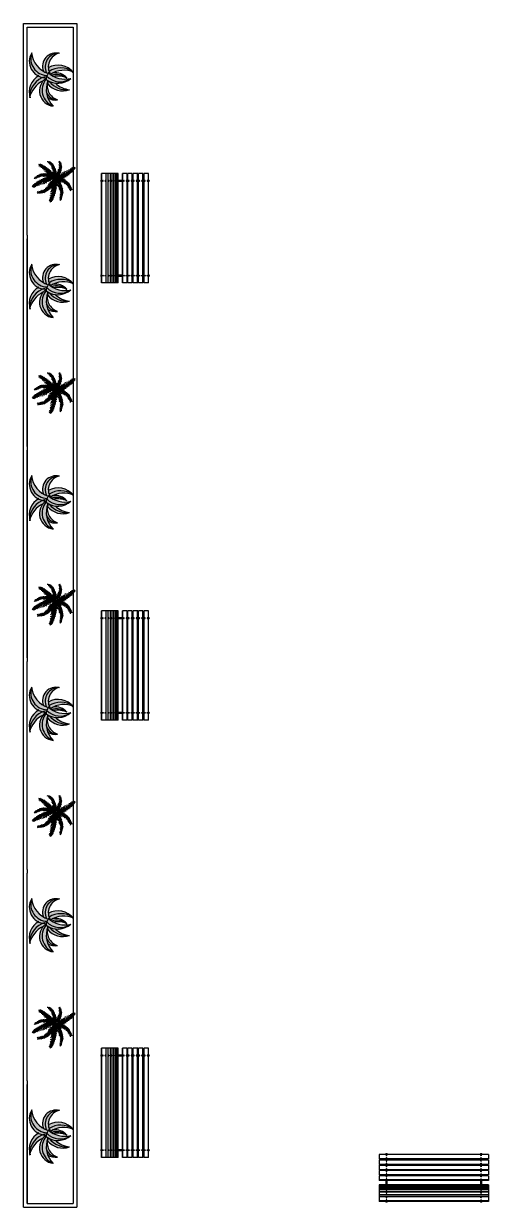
# Model space of a CAD drawing. Header units: millimetres. Extents: x 2667 to 2848, y -1 to 1765.
# Drawn here: x 2701.95 to 2708.34, y 1686.42 to 1702.66 of the extents above; entities that cross this region are included whole.
import ezdxf

# ---------------------------------------------------------------- set-up
doc = ezdxf.new("R2010")
doc.units = ezdxf.units.MM
for name, color, linetype in [('CINZA', 8, 'Continuous'), ('madera', 34, 'Continuous'), ('P_LMCT', 8, 'Continuous'), ('PAREDE', 7, 'Continuous'), ('VEGETACAO', 3, 'Continuous')]:
    doc.layers.add(name, color=color, linetype=linetype)
doc.layers.add('LAMAPARA', color=142, linetype='Continuous', lineweight=5)

# ---------------------------------------------------------------- blocks, each defined once
blk = doc.blocks.new('COQUEIRO')
at = {"layer": 'VEGETACAO', "color": 3, "linetype": 'Continuous'}
blk.add_circle((0.049, -0.162), 0.00953, dxfattribs=at)
for centre, radius, start, end in [((-0.273, 0.458), 0.126, 185.1349, 217.5259), ((-0.209, 0.448), 0.193, 198.128, 215.9464), ((-0.318, 0.364), 0.0712, 188.0675, 242.1386), ((0.094, 0.463), 0.476, 182.9668, 259.2216), ((-0.215, 0.363), 0.16, 147.4511, 171.1195), ((-0.235, 0.333), 0.131, 143.0351, 174.9902), ((-0.23, 0.309), 0.12, 146.9211, 187.0151), ((-0.204, 0.277), 0.13, 151.2763, 189.7632), ((-0.299, 0.331), 0.215, 52.6629, 75.7817), ((-0.259, 0.482), 0.0892, 38.1006, 73.5521), ((-0.297, 0.267), 0.246, 51.4822, 73.9367), ((-0.284, 0.512), 0.0956, 18.0047, 51.1933), ((-0.263, 0.278), 0.194, 39.1625, 73.1299), ((-0.285, 0.513), 0.111, 0.6626, 37.5314), ((-1.168, -0.101), 1.168, 3.5835, 33.6794), ((-0.27, 0.17), 0.26, 46.8609, 72.9794), ((-0.219, 0.184), 0.185, 37.8311, 75.0496), ((-0.254, 0.492), 0.105, 349.125, 34.4798), ((-0.267, 0.444), 0.149, 349.0829, 34.1136), ((-0.298, 0.41), 0.204, 347.9478, 21.0006), ((-0.332, 0.373), 0.261, 347.4771, 14.0082), ((-0.322, 0.333), 0.276, 343.6236, 11.7485), ((-0.44, 0.277), 0.415, 346.7497, 9.4474), ((0.741, 1.47), 1.208, 231.9861, 234.0507), ((-0.313, 0.264), 0.414, 318.8188, 35.0736), ((-0.048, 0.361), 0.139, 46.9209, 70.5892), ((-0.508, 0.869), 1.015, 300.1574, 330.2533), ((-0.055, 0.47), 0.0894, 12.9337, 47.4601), ((-0.018, 0.352), 0.114, 43.0502, 75.0053), ((-0.008, 0.332), 0.104, 31.0253, 71.1192), ((-0.059, 0.457), 0.109, 0.5145, 32.9054), ((-0.009, 0.296), 0.113, 28.2771, 66.7641), ((-0.038, 0.255), 0.146, 22.9804, 51.906), ((-0.097, 0.416), 0.167, 2.0939, 19.9124), ((-0.04, 0.229), 0.144, 15.0306, 45.3023), ((0.023, 0.417), 0.062, 335.9018, 29.9729), ((-0.023, 0.389), 0.117, 343.0876, 17.2837), ((0.011, 0.368), 0.0962, 332.732, 19.9602), ((-0.051, 0.35), 0.168, 333.0524, 10.23), ((-0.081, 0.334), 0.206, 330.8344, 359.7063), ((0.138, 0.313), 0.169, 335.7364, 9.7039), ((0.116, 0.335), 0.214, 348.0561, 10.5106), ((0.308, 0.389), 0.0913, 285.6989, 331.0537), ((0.166, 0.362), 0.187, 349.2369, 12.3557), ((0.312, 0.421), 0.0966, 297.2365, 334.1054), ((0.298, 0.389), 0.0776, 334.6746, 10.1261), ((0.312, 0.42), 0.0831, 314.5786, 347.7673), ((-0.583, 0.162), 0.0956, 230.2731, 263.4617), ((-0.584, 0.162), 0.111, 243.935, 280.8039), ((-0.548, 0.144), 0.0892, 207.9143, 243.3658), ((-0.409, 0.213), 0.215, 205.6847, 228.8035), ((-0.158, 1.15), 1.168, 247.7871, 277.883), ((-0.557, 0.136), 0.105, 246.9866, 292.3414), ((-0.513, 0.159), 0.149, 247.3528, 292.3836), ((-0.345, 0.223), 0.246, 207.5298, 229.9842), ((-0.349, 0.188), 0.194, 208.3365, 242.3039), ((-0.485, 0.196), 0.204, 260.4659, 293.5186), ((-0.245, 0.217), 0.26, 208.4871, 234.6056), ((-0.249, 0.164), 0.185, 206.4168, 243.6353), ((-0.257, 0.371), 0.135, 200.7567, 234.9528), ((-0.273, 0.327), 0.111, 198.0801, 245.3084), ((-0.204, 0.355), 0.193, 207.8104, 244.988), ((-0.098, 0.239), 0.304, 210.8208, 234.9726), ((-0.166, 0.362), 0.237, 218.3341, 247.2059), ((-0.199, 0.279), 0.166, 219.6514, 260.4749), ((-0.149, 0.26), 0.168, 166.1343, 195.0599), ((-0.476, -0.046), 0.476, 289.6767, 5.9315), ((-0.153, 0.153), 0.181, 208.388, 247.9163), ((-0.134, 0.375), 0.295, 236.3634, 257.9949), ((-0.128, 0.238), 0.166, 172.7381, 203.0098), ((-0.129, 0.326), 0.269, 236.824, 265.8), ((-0.015, 0.231), 0.255, 180.5332, 200.9945), ((-0.035, 0.241), 0.289, 217.7478, 242.6917), ((0.052, 0.239), 0.305, 184.3339, 203.7587), ((-0.117, 0.314), 0.275, 242.0966, 270.9498), ((-0.045, 0.195), 0.185, 182.8812, 217.2905), ((-0.045, 0.526), 0.51, 249.9963, 268.3797), ((-0.052, 0.162), 0.142, 182.7518, 227.4485), ((0.051, 0.241), 0.312, 220.1991, 235.6262), ((-0.263, 0.022), 0.304, 46.4938, 70.6456), ((0.089, 0.195), 0.256, 192.2086, 217.6751), ((0.112, 0.197), 0.259, 193.5624, 222.692), ((-0.19, 0.092), 0.181, 33.5502, 73.0784), ((-0.033, 0.127), 0.147, 227.1388, 254.0555), ((-0.253, -0.041), 0.289, 38.7747, 63.7186), ((0.069, 0.142), 0.167, 191.4918, 237.4538), ((-0.236, -0.125), 0.312, 45.8402, 61.2673), ((-0.14, -0.02), 0.147, 27.4109, 54.3276), ((-0.468, 0.269), 0.466, 342.5956, 3.6479), ((-0.345, 0.224), 0.363, 335.5765, 3.9904), ((-0.273, 0.176), 0.302, 331.7284, 1.2298), ((-0.286, 0.135), 0.316, 332.7885, 358.0296), ((0.35, 0.221), 0.414, 212.1088, 288.3636), ((0.018, 0.275), 0.275, 269.3624, 294.6035), ((-0.183, 0.072), 0.225, 355.3484, 24.478), ((-0.252, 0.381), 0.444, 309.6606, 328.0441), ((-0.166, 0.083), 0.223, 0.3652, 25.8318), ((0.031, 0.128), 0.145, 272.5176, 318.4796), ((0.055, 0.281), 0.262, 268.3023, 297.8037), ((-0.052, 0.136), 0.124, 350.5919, 35.2886), ((-0.088, 0.275), 0.239, 307.0906, 335.9438), ((-0.164, 0.133), 0.265, 14.2817, 33.7065), ((-0.074, 0.154), 0.161, 0.7499, 35.1592), ((-0.046, 0.102), 0.128, 323.9848, 350.9015), ((-0.114, 0.163), 0.222, 17.0459, 37.5071), ((-0.087, 0.29), 0.234, 312.2404, 341.2164), ((0.065, 0.356), 0.316, 272.1505, 300.5643), ((0.009, 0.189), 0.225, 287.2794, 316.409), ((-0.11, 0.326), 0.257, 320.0455, 341.677), ((-0.013, 0.295), 0.144, 317.5655, 358.3889), ((-0.165, 0.135), 0.271, 342.4141, 357.8413), ((0.026, 0.177), 0.223, 292.2962, 317.7628), ((0.051, 0.469), 0.405, 279.1695, 300.2219), ((-0.106, 0.181), 0.251, 335.3486, 0.2926), ((0.117, 0.091), 0.124, 282.5229, 327.2196), ((0.068, 0.45), 0.361, 283.3236, 306.0214), ((0.022, 0.184), 0.158, 330.1241, 9.6524), ((0.126, 0.119), 0.161, 292.6809, 327.0902), ((-0.061, 0.214), 0.264, 343.0677, 7.2196), ((0.158, 0.381), 0.24, 280.1975, 308.3224), ((0.082, 0.242), 0.161, 334.405, 11.6236), ((0.073, 0.195), 0.265, 306.2127, 325.6375), ((0.185, 0.404), 0.227, 284.051, 310.5822), ((0.12, 0.159), 0.222, 308.9769, 329.4381), ((0.291, 0.192), 0.206, 262.7654, 291.6372), ((0.051, 0.277), 0.226, 343.4348, 9.5533), ((0.227, 0.391), 0.177, 284.5217, 317.5745), ((0.208, 0.115), 0.144, 306.9615, 337.2333), ((0.265, 0.381), 0.13, 285.6568, 330.6875), ((0.316, 0.171), 0.168, 264.9834, 302.161), ((0.233, 0.123), 0.146, 314.9114, 343.837), ((0.356, 0.12), 0.0962, 264.663, 311.8912), ((0.282, 0.112), 0.113, 320.2081, 358.6951), ((0.363, 0.159), 0.117, 275.0186, 309.2147), ((0.316, 0.124), 0.104, 322.9563, 3.0502), ((0.406, 0.127), 0.062, 267.8328, 321.9039), ((0.361, 0.238), 0.167, 294.0249, 311.8434), ((0.33, 0.14), 0.114, 334.9811, 6.9363), ((0.328, 0.172), 0.139, 338.8519, 2.5202), ((-0.543, -0.102), 0.103, 238.6493, 273.1756), ((-1.395, -1.3), 1.39, 52.0587, 54.1233), ((-0.531, -0.093), 0.126, 253.2039, 285.5949), ((-0.399, 0.25), 0.476, 251.0358, 327.2906), ((-0.421, -0.075), 0.16, 215.5201, 239.1885), ((-0.401, -0.105), 0.131, 211.1041, 243.0592), ((-0.498, -0.037), 0.193, 266.197, 284.0154), ((-0.46, -0.17), 0.0712, 256.1365, 310.2076), ((-0.377, -0.109), 0.12, 214.9901, 255.0841), ((-0.456, 0.237), 0.261, 267.4582, 293.9893), ((-0.444, -0.111), 0.135, 268.8257, 303.0218), ((-0.337, -0.097), 0.13, 219.3453, 257.8322), ((-0.415, 0.235), 0.276, 269.718, 297.8428), ((-0.41, -0.141), 0.111, 266.1491, 313.3774), ((-0.301, -0.052), 0.168, 234.2033, 263.1289), ((-0.41, -0.067), 0.193, 275.8794, 313.057), ((-0.383, 0.362), 0.415, 272.019, 294.7167), ((-0.273, -0.041), 0.166, 240.8071, 271.0788), ((-0.402, -0.03), 0.237, 286.4031, 315.2749), ((-0.381, 0.391), 0.466, 277.8185, 298.8708), ((-0.224, 0.062), 0.255, 248.6022, 269.0635), ((-0.206, 0.127), 0.305, 252.4029, 271.8277), ((-0.337, -0.092), 0.166, 287.7204, 328.5439), ((-0.313, 0.279), 0.363, 277.476, 305.8899), ((-0.201, 0.021), 0.185, 250.9502, 285.3595), ((-0.402, 0.005), 0.295, 304.4324, 326.0639), ((-0.173, 0.002), 0.142, 250.8208, 295.5175), ((-0.355, -0.008), 0.269, 304.893, 333.869), ((-0.252, 0.218), 0.302, 280.2366, 309.738), ((-0.152, 0.144), 0.256, 260.2776, 285.7441), ((-0.145, 0.167), 0.259, 261.6314, 290.761), ((-0.196, -0.194), 0.166, 279.448, 309.7198), ((-0.339, -0.002), 0.275, 310.1656, 339.0188), ((-0.121, 0.096), 0.167, 259.5608, 305.5228), ((-0.222, -0.084), 0.255, 287.2432, 307.7044), ((-0.214, 0.239), 0.316, 283.4369, 308.6779), ((-0.249, -0.022), 0.305, 291.0438, 310.4686), ((-0.509, 0.144), 0.51, 318.0653, 336.4487), ((-0.179, -0.102), 0.185, 289.5911, 324.0004), ((-0.304, -0.267), 0.237, 325.0441, 353.9159), ((-0.145, -0.099), 0.142, 289.4618, 334.1584), ((-0.226, 0.048), 0.259, 300.2723, 329.4019), ((-0.217, 0.026), 0.256, 298.9185, 324.3851), ((-0.163, 0.007), 0.167, 298.2017, 344.1637), ((-0.215, -0.274), 0.166, 326.3614, 7.1848), ((-0.326, -0.239), 0.295, 343.0734, 4.7049), ((-0.281, -0.22), 0.269, 343.5339, 12.5099), ((-0.272, -0.206), 0.275, 348.8065, 17.6597), ((0.307, -0.181), 0.302, 160.3741, 189.8755), ((1.149, 0.228), 1.168, 192.2291, 222.325), ((0.385, -0.217), 0.363, 164.2222, 192.6361), ((0.108, 0.09), 0.145, 233.8766, 279.8386), ((0.146, -0.006), 0.147, 216.0566, 242.9733), ((0.225, 0.111), 0.312, 234.4859, 249.913), ((0.129, 0.151), 0.225, 248.6385, 277.768), ((0.514, -0.243), 0.466, 171.2413, 192.2936), ((0.254, 0.031), 0.289, 227.4204, 252.3643), ((0.271, 0.368), 0.444, 241.5916, 259.9751), ((0.296, 0.002), 0.239, 200.3806, 229.2339), ((0.134, 0.131), 0.223, 253.6553, 279.1219), ((0.487, -0.255), 0.415, 175.3954, 198.0931), ((0.212, -0.11), 0.181, 222.1958, 261.7241), ((0.152, 0.007), 0.124, 243.8819, 288.5786), ((0.31, -0.003), 0.234, 205.5304, 234.5064), ((0.274, -0.03), 0.304, 235.1395, 259.2913), ((0.379, -0.328), 0.276, 172.2693, 200.3941), ((0.233, 0.177), 0.239, 239.0216, 267.8748), ((0.177, 0.023), 0.161, 254.0399, 288.4492), ((0.351, 0.008), 0.257, 213.3355, 234.967), ((0.247, 0.182), 0.234, 244.1714, 273.1474), ((0.293, -0.076), 0.144, 210.8556, 251.679), ((0.182, 0.115), 0.265, 267.5717, 286.9965), ((0.272, 0.216), 0.257, 251.9764, 273.608), ((0.196, 0.059), 0.222, 270.3359, 290.7972), ((0.351, -0.022), 0.206, 224.1245, 252.9963), ((0.279, 0.115), 0.144, 249.4965, 290.3199), ((0.238, -0.031), 0.144, 268.3206, 298.5923), ((0.357, -0.055), 0.168, 226.3424, 263.52), ((0.262, -0.041), 0.146, 276.2705, 305.1961), ((0.356, -0.119), 0.0962, 226.022, 273.2503), ((0.294, -0.08), 0.113, 281.5672, 320.0541), ((0.386, -0.093), 0.117, 236.3776, 270.5737), ((0.328, -0.091), 0.104, 284.3154, 324.4093), ((0.4, -0.145), 0.062, 229.1918, 283.263), ((0.434, -0.03), 0.167, 255.384, 273.2024), ((0.349, -0.087), 0.114, 296.3402, 328.2953), ((0.367, -0.061), 0.139, 300.2109, 323.8793), ((-0.291, -0.313), 0.16, 254.1611, 277.8294), ((-0.365, -0.397), 0.126, 291.8449, 324.2358), ((-0.257, -0.324), 0.131, 249.745, 281.7002), ((-0.235, -0.312), 0.12, 253.6311, 293.725), ((-0.374, -0.332), 0.193, 304.8379, 322.6564), ((-0.212, -0.278), 0.13, 257.9862, 296.4732), ((-0.262, -0.412), 0.0712, 294.7774, 348.8486), ((-0.286, -0.356), 0.135, 307.4666, 341.6627), ((-0.211, -0.22), 0.168, 272.8443, 301.7699), ((-0.24, -0.358), 0.111, 304.7901, 352.0184), ((-0.287, -0.3), 0.193, 314.5204, 351.6979), ((0.255, -0.197), 0.185, 226.4768, 263.6953), ((0.395, -0.366), 0.261, 176.1228, 202.6539), ((0.303, -0.175), 0.26, 235.5066, 261.625), ((0.366, -0.407), 0.204, 176.5935, 209.6462), ((0.312, -0.283), 0.194, 227.8082, 261.7756), ((0.341, -0.446), 0.149, 177.7285, 222.7593), ((0.344, -0.266), 0.246, 240.1279, 262.5823), ((0.335, -0.495), 0.105, 177.7707, 223.1255), ((0.356, -0.33), 0.215, 241.3086, 264.4274), ((0.369, -0.512), 0.111, 189.3083, 226.1771), ((0.339, -0.484), 0.0892, 226.7463, 262.1978), ((0.368, -0.511), 0.0956, 206.6504, 239.839)]:
    blk.add_arc(centre, radius, start, end, dxfattribs=at)
blk = doc.blocks.new('AV5')
at = {"layer": 'VEGETACAO', "xscale": 0.5, "yscale": 0.5, "zscale": 0.5}
blk.add_blockref('COQUEIRO', (-0.028, 0.096), dxfattribs=at)
blk = doc.blocks.new('AV6')
h = blk.add_hatch(color=74)
h.paths.add_polyline_path([(-0.443, 0.002, -0.291066), (-0.099, 0.068, -0.022677), (-0.086, 0.088, -0.094648), (-0.079, 0.093, 0.513349)])
h.paths.add_polyline_path([(0.013, 0.062, 0.028086), (-0.035, 0.083, 0.353279), (-0.074, -0.235, 0.011523), (-0.066, -0.245, -0.264453)])
h.paths.add_polyline_path([(0.032, 0.13, 0.035308), (0.011, 0.089, -0.525417), (0.279, -0.07, 0.577919)])
h.paths.add_polyline_path([(-0.31, 0.32, -0.288035), (-0.054, 0.138, -0.074612), (-0.033, 0.202, 0.314228)])
h.paths.add_polyline_path([(0.008, 0, 0.028355), (-0.011, 0.033, 0.00267), (-0.012, 0.032, 0.015403), (-0.024, 0.016, -0.246599), (-0.057, -0.186, -0.00232), (-0.058, -0.189, 0.266418)])
h = blk.add_hatch(color=106)
h.paths.add_polyline_path([(-0.448, -0.003, -0.005016), (-0.443, 0.002, -0.513349), (-0.079, 0.093, -0.175433), (-0.066, 0.093, -0.022246), (-0.026, 0.08, -0.504406), (0.279, 0.291, -0.005016), (0.285, 0.291, 0.526482), (-0.054, 0.138, 0.288035), (-0.31, 0.32, 0.009659), (-0.32, 0.318, -0.219762), (-0.101, 0.134, 0.597519)])
h.paths.add_polyline_path([(0.011, 0.089, 0.017799), (0.003, 0.067, -0.005772), (0.013, 0.062, 0.030703), (-0.012, 0.032, -0.506864), (0.277, -0.08, 0.014459), (0.279, -0.07, 0.525417)])
h = blk.add_hatch(color=72)
h.paths.add_polyline_path([(0.279, 0.291, 0.504406), (-0.026, 0.08, -0.017106), (0.003, 0.067, -0.295443)])
h.paths.add_polyline_path([(-0.1, 0.065, 0.046042), (-0.136, 0.074, 0.325454), (-0.221, -0.23, -0.162584), (-0.133, -0.035, -0.098869)])
h.paths.add_polyline_path([(-0.024, 0.016, 0.02315), (-0.039, -0.009, -0.137861), (-0.057, -0.186, 0.246599)])
h.paths.add_polyline_path([(-0.263, 0.088, 0.052527), (-0.329, 0.071, 0.21466), (-0.361, -0.066, -0.015101), (-0.357, -0.054, -0.301897)])
h.paths.add_polyline_path([(0.08, 0.062, 0.066648), (0.029, 0.052, -0.296118), (0.029, -0.269, 0.358442)])
h = blk.add_hatch(color=3)
h.paths.add_polyline_path([(0.029, 0.052, 0.057851), (-0.011, 0.033, -0.240197), (0.021, -0.275, 0.009659), (0.029, -0.269, 0.296118)])
h.paths.add_polyline_path([(-0.035, 0.083, 0.017041), (-0.066, 0.093, 0.274641), (-0.086, 0.088, 0.336018), (-0.074, -0.235, -0.353279)])
h.paths.add_polyline_path([(-0.1, 0.065, -0.003329), (-0.099, 0.068, 0.128581), (-0.263, 0.088, 0.301897), (-0.357, -0.054, -0.411027)])
at = {"layer": 'P_LMCT'}
for centre, radius, start, end in [((-0.256, 0.062), 0.263, 30.1642, 106.8497), ((-0.237, -0.028), 0.212, 35.3303, 173.1806), ((-0.41, -0.012), 0.342, 25.229, 77.1188), ((-0.327, 0.026), 0.295, 16.1293, 87.9282), ((0.168, 0.098), 0.226, 58.725, 177.7875), ((0.204, 0.073), 0.231, 71.2185, 178.2095), ((0.314, -0.034), 0.327, 95.0361, 162.0233), ((-0.219, -0.236), 0.327, 68.4571, 134.5207), ((-0.229, -0.083), 0.231, 49.6374, 158.3383), ((-0.193, -0.032), 0.172, 142.8513, 191.3124), ((-0.168, -0.124), 0.201, 70.2322, 163.0686), ((-0.203, -0.054), 0.154, 110.8015, 180.4803), ((0.03, -0.136), 0.268, 128.4295, 200.5403), ((0.09, -0.192), 0.313, 129.4512, 186.0898), ((0.134, -0.066), 0.268, 144.805, 221.8306), ((0.142, -0.1), 0.255, 134.0736, 213.9976), ((-0.072, 0.074), 0.02, 73.4657, 136.0217), ((0.243, -0.161), 0.32, 135.7047, 195.147), ((-0.2, -0.358), 0.471, 63.0896, 73.4657), ((-0.233, -0.053), 0.22, 321.1847, 18.3975), ((0.041, 0.104), 0.0912, 190.3947, 191.4808), ((0.091, -0.13), 0.193, 12.0444, 122.5933), ((-0.297, -0.152), 0.342, 336.5963, 32.8642), ((0.091, -0.083), 0.189, 0.7549, 114.8716), ((-0.147, -0.072), 0.263, 306.8653, 30.7421), ((0.013, 0.062), 0, 306.1793, 0), ((-0.218, -0.108), 0.295, 325.7868, 32.9122), ((0.098, -0.041), 0.184, 344.5826, 111.1809), ((0.115, -0.264), 0.338, 137.2327, 174.171), ((-0.189, -0.037), 0.201, 309.5461, 10.3854), ((-0.362, -0.066), 0.328, 336.5687, 9.9121)]:
    blk.add_arc(centre, radius, start, end, dxfattribs=at)
blk = doc.blocks.new('wqfdewfsf')
at = {"layer": 'madera', "ltscale": 0.8}
h = blk.add_hatch(color=256, dxfattribs=at)
edge = h.paths.add_edge_path()
edge.add_ellipse((49.161, -25.507), major_axis=(0, 0.005), ratio=0.821327, start_angle=0, end_angle=360)
h = blk.add_hatch(color=256, dxfattribs=at)
edge = h.paths.add_edge_path()
edge.add_ellipse((49.195, -25.507), major_axis=(0, 0.005), ratio=0.821327, start_angle=0, end_angle=360)
edge = h.paths.add_edge_path()
edge.add_ellipse((49.237, -25.507), major_axis=(0, 0.005), ratio=0.742504, start_angle=0, end_angle=360)
edge = h.paths.add_edge_path()
edge.add_ellipse((49.271, -25.507), major_axis=(0, 0.005), ratio=0.742504, start_angle=0, end_angle=360)
h = blk.add_hatch(color=256, dxfattribs=at)
edge = h.paths.add_edge_path()
edge.add_ellipse((49.312, -25.507), major_axis=(0, 0.005), ratio=0.857566, start_angle=0, end_angle=360)
edge = h.paths.add_edge_path()
edge.add_ellipse((49.346, -25.507), major_axis=(0, 0.005), ratio=0.857566, start_angle=0, end_angle=360)
edge = h.paths.add_edge_path()
edge.add_ellipse((49.382, -25.507), major_axis=(0, 0.005), ratio=0.820892, start_angle=0, end_angle=360)
edge = h.paths.add_edge_path()
edge.add_ellipse((49.416, -25.507), major_axis=(0, 0.005), ratio=0.820892, start_angle=0, end_angle=360)
edge = h.paths.add_edge_path()
edge.add_ellipse((49.451, -25.507), major_axis=(0, 0.005), ratio=0.80544, start_angle=0, end_angle=360)
edge = h.paths.add_edge_path()
edge.add_ellipse((49.484, -25.507), major_axis=(0, 0.005), ratio=0.80544, start_angle=0, end_angle=360)
h = blk.add_hatch(color=256, dxfattribs=at)
edge = h.paths.add_edge_path()
edge.add_ellipse((49.568, -25.507), major_axis=(0, 0.005), ratio=0.234143, start_angle=0, end_angle=360)
edge = h.paths.add_edge_path()
edge.add_ellipse((49.576, -25.507), major_axis=(0, 0.005), ratio=0.234143, start_angle=0, end_angle=360)
edge = h.paths.add_edge_path()
edge.add_ellipse((49.587, -25.507), major_axis=(0, 0.005), ratio=0.23686, start_angle=0, end_angle=360)
edge = h.paths.add_edge_path()
edge.add_ellipse((49.595, -25.507), major_axis=(0, 0.005), ratio=0.23686, start_angle=0, end_angle=360)
edge = h.paths.add_edge_path()
edge.add_ellipse((49.61, -25.507), major_axis=(0, 0.005), ratio=0.260618, start_angle=0, end_angle=360)
edge = h.paths.add_edge_path()
edge.add_ellipse((49.622, -25.507), major_axis=(0, 0.005), ratio=0.260618, start_angle=0, end_angle=360)
edge = h.paths.add_edge_path()
edge.add_ellipse((49.64, -25.507), major_axis=(0, 0.005), ratio=0.483728, start_angle=0, end_angle=360)
edge = h.paths.add_edge_path()
edge.add_ellipse((49.653, -25.507), major_axis=(0, 0.005), ratio=0.483728, start_angle=0, end_angle=360)
edge = h.paths.add_edge_path()
edge.add_ellipse((49.677, -25.507), major_axis=(0, 0.005), ratio=0.518986, start_angle=0, end_angle=360)
edge = h.paths.add_edge_path()
edge.add_ellipse((49.694, -25.507), major_axis=(0, 0.005), ratio=0.518986, start_angle=0, end_angle=360)
edge = h.paths.add_edge_path()
edge.add_ellipse((49.741, -25.507), major_axis=(0, 0.005), ratio=0.805446, start_angle=0, end_angle=360)
edge = h.paths.add_edge_path()
edge.add_ellipse((49.773, -25.507), major_axis=(0, 0.005), ratio=0.805446, start_angle=0, end_angle=360)
h = blk.add_hatch(color=256, dxfattribs=at)
edge = h.paths.add_edge_path()
edge.add_ellipse((49.161, -26.807), major_axis=(0, -0.005), ratio=0.821327, start_angle=0, end_angle=360, ccw=False)
h = blk.add_hatch(color=256, dxfattribs=at)
edge = h.paths.add_edge_path()
edge.add_ellipse((49.195, -26.807), major_axis=(0, -0.005), ratio=0.821327, start_angle=0, end_angle=360, ccw=False)
edge = h.paths.add_edge_path()
edge.add_ellipse((49.237, -26.807), major_axis=(0, -0.005), ratio=0.742504, start_angle=0, end_angle=360, ccw=False)
edge = h.paths.add_edge_path()
edge.add_ellipse((49.271, -26.807), major_axis=(0, -0.005), ratio=0.742504, start_angle=0, end_angle=360, ccw=False)
h = blk.add_hatch(color=256, dxfattribs=at)
edge = h.paths.add_edge_path()
edge.add_ellipse((49.312, -26.807), major_axis=(0, -0.005), ratio=0.857566, start_angle=0, end_angle=360, ccw=False)
edge = h.paths.add_edge_path()
edge.add_ellipse((49.346, -26.807), major_axis=(0, -0.005), ratio=0.857566, start_angle=0, end_angle=360, ccw=False)
edge = h.paths.add_edge_path()
edge.add_ellipse((49.382, -26.807), major_axis=(0, -0.005), ratio=0.820892, start_angle=0, end_angle=360, ccw=False)
edge = h.paths.add_edge_path()
edge.add_ellipse((49.416, -26.807), major_axis=(0, -0.005), ratio=0.820892, start_angle=0, end_angle=360, ccw=False)
edge = h.paths.add_edge_path()
edge.add_ellipse((49.451, -26.807), major_axis=(0, -0.005), ratio=0.80544, start_angle=0, end_angle=360, ccw=False)
edge = h.paths.add_edge_path()
edge.add_ellipse((49.484, -26.807), major_axis=(0, -0.005), ratio=0.80544, start_angle=0, end_angle=360, ccw=False)
h = blk.add_hatch(color=256, dxfattribs=at)
edge = h.paths.add_edge_path()
edge.add_ellipse((49.568, -26.807), major_axis=(0, -0.005), ratio=0.234143, start_angle=0, end_angle=360, ccw=False)
edge = h.paths.add_edge_path()
edge.add_ellipse((49.576, -26.807), major_axis=(0, -0.005), ratio=0.234143, start_angle=0, end_angle=360, ccw=False)
edge = h.paths.add_edge_path()
edge.add_ellipse((49.587, -26.807), major_axis=(0, -0.005), ratio=0.23686, start_angle=0, end_angle=360, ccw=False)
edge = h.paths.add_edge_path()
edge.add_ellipse((49.595, -26.807), major_axis=(0, -0.005), ratio=0.23686, start_angle=0, end_angle=360, ccw=False)
edge = h.paths.add_edge_path()
edge.add_ellipse((49.61, -26.807), major_axis=(0, -0.005), ratio=0.260618, start_angle=0, end_angle=360, ccw=False)
edge = h.paths.add_edge_path()
edge.add_ellipse((49.622, -26.807), major_axis=(0, -0.005), ratio=0.260618, start_angle=0, end_angle=360, ccw=False)
edge = h.paths.add_edge_path()
edge.add_ellipse((49.64, -26.807), major_axis=(0, -0.005), ratio=0.483728, start_angle=0, end_angle=360, ccw=False)
edge = h.paths.add_edge_path()
edge.add_ellipse((49.653, -26.807), major_axis=(0, -0.005), ratio=0.483728, start_angle=0, end_angle=360, ccw=False)
edge = h.paths.add_edge_path()
edge.add_ellipse((49.677, -26.807), major_axis=(0, -0.005), ratio=0.518986, start_angle=0, end_angle=360, ccw=False)
edge = h.paths.add_edge_path()
edge.add_ellipse((49.694, -26.807), major_axis=(0, -0.005), ratio=0.518986, start_angle=0, end_angle=360, ccw=False)
edge = h.paths.add_edge_path()
edge.add_ellipse((49.741, -26.807), major_axis=(0, -0.005), ratio=0.805446, start_angle=0, end_angle=360, ccw=False)
edge = h.paths.add_edge_path()
edge.add_ellipse((49.773, -26.807), major_axis=(0, -0.005), ratio=0.805446, start_angle=0, end_angle=360, ccw=False)
at = {"layer": 'LAMAPARA', "ltscale": 0.8}
for p, q in [((49.136, -25.497), (49.148, -25.497)), ((49.21, -25.497), (49.222, -25.497)), ((49.285, -25.497), (49.293, -25.497)), ((49.358, -25.497), (49.369, -25.497)), ((49.429, -25.497), (49.439, -25.497)), ((49.505, -25.497), (49.563, -25.497)), ((49.727, -25.497), (49.726, -25.497)), ((49.791, -25.497), (49.801, -25.497)), ((49.133, -25.507), (49.148, -25.507)), ((49.136, -25.517), (49.148, -25.517)), ((49.21, -25.507), (49.222, -25.507)), ((49.21, -25.517), (49.222, -25.517)), ((49.285, -25.507), (49.293, -25.507)), ((49.285, -25.517), (49.293, -25.517)), ((49.358, -25.507), (49.369, -25.507)), ((49.358, -25.517), (49.369, -25.517)), ((49.429, -25.507), (49.439, -25.507)), ((49.429, -25.517), (49.439, -25.517)), ((49.505, -25.507), (49.563, -25.507)), ((49.505, -25.517), (49.563, -25.517)), ((49.727, -25.517), (49.726, -25.517)), ((49.791, -25.507), (49.803, -25.507)), ((49.791, -25.517), (49.801, -25.517)), ((49.136, -26.797), (49.148, -26.797)), ((49.21, -26.797), (49.222, -26.797)), ((49.285, -26.797), (49.293, -26.797)), ((49.358, -26.797), (49.369, -26.797)), ((49.429, -26.797), (49.439, -26.797)), ((49.505, -26.797), (49.563, -26.797)), ((49.727, -26.797), (49.726, -26.797)), ((49.791, -26.797), (49.801, -26.797)), ((49.133, -26.807), (49.148, -26.807)), ((49.136, -26.817), (49.148, -26.817)), ((49.21, -26.807), (49.222, -26.807)), ((49.21, -26.817), (49.222, -26.817)), ((49.285, -26.807), (49.293, -26.807)), ((49.285, -26.817), (49.293, -26.817)), ((49.358, -26.807), (49.369, -26.807)), ((49.358, -26.817), (49.369, -26.817)), ((49.429, -26.807), (49.439, -26.807)), ((49.429, -26.817), (49.439, -26.817)), ((49.505, -26.807), (49.563, -26.807)), ((49.505, -26.817), (49.563, -26.817)), ((49.727, -26.817), (49.726, -26.817)), ((49.791, -26.807), (49.803, -26.807)), ((49.791, -26.817), (49.801, -26.817))]:
    blk.add_line(p, q, dxfattribs=at)
for centre, radius, start, end in [((49.152, -25.507), 0.0189, 148.1097, 211.8903), ((49.777, -25.507), 0.026, 337.3902, 22.6098), ((49.152, -26.807), 0.0189, 148.1097, 211.8903), ((49.777, -26.807), 0.026, 337.3902, 22.6098)]:
    blk.add_arc(centre, radius, start, end, dxfattribs=at)
at = {"layer": 'madera', "ltscale": 0.8}
for p, q in [((49.148, -25.407), (49.21, -25.407)), ((49.148, -25.407), (49.148, -26.907)), ((49.208, -25.407), (49.208, -26.907)), ((49.21, -25.407), (49.21, -26.907)), ((49.222, -25.407), (49.285, -25.407)), ((49.222, -25.407), (49.222, -26.907)), ((49.226, -25.407), (49.226, -26.907)), ((49.285, -25.407), (49.285, -26.907)), ((49.293, -25.407), (49.358, -25.407)), ((49.293, -25.407), (49.293, -26.907)), ((49.299, -25.407), (49.299, -26.907)), ((49.358, -25.407), (49.358, -26.907)), ((49.369, -25.407), (49.429, -25.407)), ((49.369, -25.407), (49.369, -26.907)), ((49.429, -25.407), (49.429, -26.907)), ((49.439, -25.407), (49.505, -25.407)), ((49.439, -25.407), (49.439, -26.907)), ((49.497, -25.407), (49.497, -26.907)), ((49.505, -25.407), (49.505, -26.907)), ((49.563, -25.407), (49.582, -25.407)), ((49.563, -25.407), (49.563, -26.907)), ((49.579, -25.407), (49.579, -26.907)), ((49.582, -25.407), (49.604, -25.407)), ((49.582, -25.407), (49.582, -26.907)), ((49.599, -25.407), (49.599, -26.907)), ((49.604, -25.407), (49.632, -25.407)), ((49.604, -25.407), (49.604, -26.907)), ((49.626, -25.407), (49.626, -26.907)), ((49.632, -25.407), (49.667, -25.407)), ((49.632, -25.407), (49.632, -26.907)), ((49.659, -25.407), (49.659, -26.907)), ((49.667, -25.407), (49.726, -25.407)), ((49.667, -25.407), (49.667, -26.907)), ((49.701, -25.407), (49.701, -26.907)), ((49.726, -25.407), (49.726, -26.907)), ((49.727, -25.407), (49.791, -25.407)), ((49.727, -25.407), (49.727, -26.907)), ((49.786, -25.407), (49.786, -26.907)), ((49.791, -25.407), (49.791, -26.907)), ((49.148, -26.907), (49.21, -26.907)), ((49.222, -26.907), (49.285, -26.907)), ((49.293, -26.907), (49.358, -26.907)), ((49.369, -26.907), (49.429, -26.907)), ((49.439, -26.907), (49.505, -26.907)), ((49.563, -26.907), (49.582, -26.907)), ((49.582, -26.907), (49.604, -26.907)), ((49.604, -26.907), (49.632, -26.907)), ((49.632, -26.907), (49.667, -26.907)), ((49.667, -26.907), (49.726, -26.907)), ((49.727, -26.907), (49.791, -26.907))]:
    blk.add_line(p, q, dxfattribs=at)
for centre, ratio in [((49.161, -25.507), 0.821327), ((49.195, -25.507), 0.821327), ((49.237, -25.507), 0.742504), ((49.271, -25.507), 0.742504), ((49.312, -25.507), 0.857566), ((49.346, -25.507), 0.857566), ((49.382, -25.507), 0.820892), ((49.416, -25.507), 0.820892), ((49.451, -25.507), 0.80544), ((49.484, -25.507), 0.80544), ((49.568, -25.507), 0.234143), ((49.576, -25.507), 0.234143), ((49.587, -25.507), 0.23686), ((49.595, -25.507), 0.23686), ((49.61, -25.507), 0.260618), ((49.622, -25.507), 0.260618), ((49.64, -25.507), 0.483728), ((49.653, -25.507), 0.483728), ((49.677, -25.507), 0.518986), ((49.694, -25.507), 0.518986), ((49.741, -25.507), 0.805446), ((49.773, -25.507), 0.805446)]:
    blk.add_ellipse(centre, major_axis=(0, 0.005), ratio=ratio, dxfattribs=at)
at = {"layer": 'madera', "ltscale": 0.8, "extrusion": (0, 0, -1)}
for centre, ratio in [((49.161, -26.807), 0.821327), ((49.195, -26.807), 0.821327), ((49.237, -26.807), 0.742504), ((49.271, -26.807), 0.742504), ((49.312, -26.807), 0.857566), ((49.346, -26.807), 0.857566), ((49.382, -26.807), 0.820892), ((49.416, -26.807), 0.820892), ((49.451, -26.807), 0.80544), ((49.484, -26.807), 0.80544), ((49.568, -26.807), 0.234143), ((49.576, -26.807), 0.234143), ((49.587, -26.807), 0.23686), ((49.595, -26.807), 0.23686), ((49.61, -26.807), 0.260618), ((49.622, -26.807), 0.260618), ((49.64, -26.807), 0.483728), ((49.653, -26.807), 0.483728), ((49.677, -26.807), 0.518986), ((49.694, -26.807), 0.518986), ((49.741, -26.807), 0.805446), ((49.773, -26.807), 0.805446)]:
    blk.add_ellipse(centre, major_axis=(0, -0.005), ratio=ratio, dxfattribs=at)

msp = doc.modelspace()

# ---------------------------------------------------------------- linework, layer by layer
for p, q in [((2702.004, 1699.756), (2702.004, 1693.904)), ((2702.633, 1699.756), (2702.633, 1693.904)), ((2702.004, 1691.053), (2702.004, 1691.002)), ((2702.633, 1691.053), (2702.633, 1691.002)), ((2702.004, 1688.151), (2702.004, 1686.466)), ((2702.633, 1688.151), (2702.633, 1686.466)), ((2701.954, 1686.416), (2702.683, 1686.416)), ((2702.004, 1686.466), (2702.633, 1686.466))]:
    msp.add_line(p, q)
at = {"layer": 'PAREDE'}
for points in [[(2701.954, 1699.706), (2701.954, 1702.658), (2702.683, 1702.658), (2702.683, 1699.706)], [(2702.004, 1699.756), (2702.004, 1702.608), (2702.633, 1702.608), (2702.633, 1699.756)], [(2701.954, 1696.805), (2701.954, 1699.756)], [(2702.004, 1696.855), (2702.004, 1699.706)], [(2702.633, 1699.706), (2702.633, 1696.855)], [(2702.683, 1699.756), (2702.683, 1696.805)], [(2701.954, 1693.904), (2701.954, 1696.855)], [(2702.004, 1693.954), (2702.004, 1696.805)], [(2702.633, 1696.805), (2702.633, 1693.954)], [(2702.683, 1696.855), (2702.683, 1693.904)], [(2701.954, 1691.003), (2701.954, 1693.954)], [(2702.004, 1691.053), (2702.004, 1693.904)], [(2702.633, 1693.904), (2702.633, 1691.053)], [(2702.683, 1693.954), (2702.683, 1693.954), (2702.683, 1691.003)], [(2701.954, 1688.101), (2701.954, 1691.052)], [(2702.004, 1688.151), (2702.004, 1691.002)], [(2702.633, 1691.002), (2702.633, 1688.151)], [(2702.683, 1691.052), (2702.683, 1688.101)], [(2701.954, 1686.416), (2701.954, 1688.151)], [(2702.004, 1686.466), (2702.004, 1688.101)], [(2702.633, 1688.101), (2702.633, 1686.466)], [(2702.683, 1688.151), (2702.683, 1686.416)]]:
    msp.add_lwpolyline(points, dxfattribs=at)

# ---------------------------------------------------------------- block references
at = {"layer": 'CINZA', "ltscale": 0.015, "rotation": 89.99999999999999}
for name, p in [('AV6', (2702.356, 1701.973)), ('AV5', (2702.462, 1700.558)), ('AV6', (2702.356, 1699.072)), ('AV5', (2702.462, 1697.657)), ('AV6', (2702.356, 1696.171)), ('AV5', (2702.462, 1694.756)), ('AV6', (2702.356, 1693.27)), ('AV5', (2702.462, 1691.855)), ('AV6', (2702.356, 1690.368)), ('AV5', (2702.462, 1688.952)), ('AV6', (2702.356, 1687.467))]:
    msp.add_blockref(name, p, dxfattribs=at)
at = {"layer": 'madera'}
for p, rotation in [((2752.816, 1673.693), 180), ((2752.816, 1667.693), 180), ((2752.816, 1661.693), 180), ((2733.745, 1736.289), 270)]:
    msp.add_blockref('wqfdewfsf', p, dxfattribs=dict(at, rotation=rotation))

doc.saveas('drawing.dxf')
